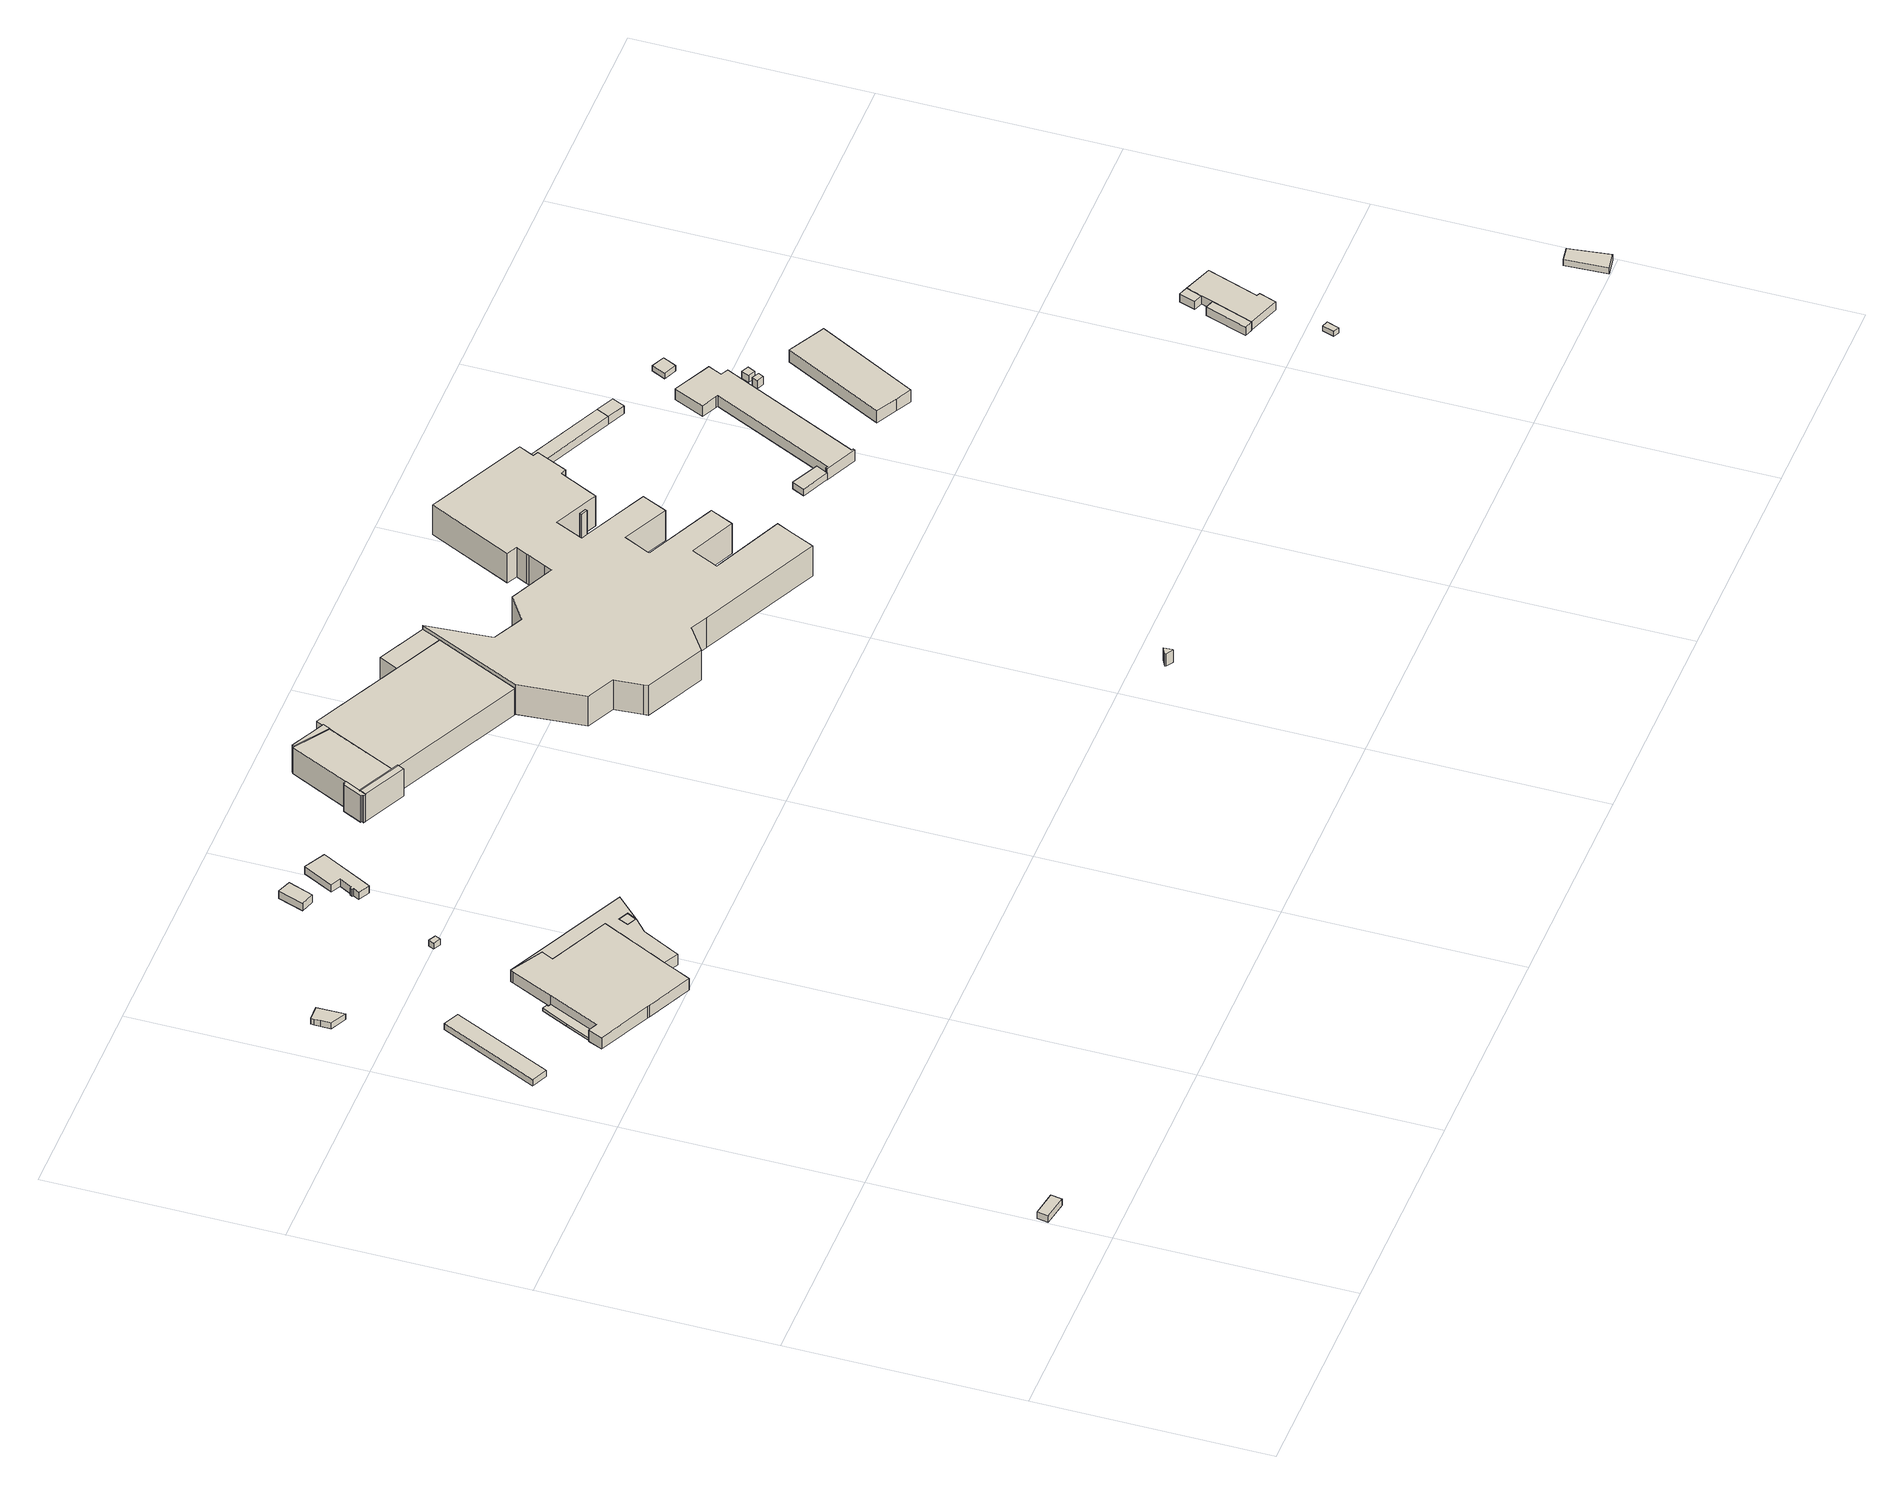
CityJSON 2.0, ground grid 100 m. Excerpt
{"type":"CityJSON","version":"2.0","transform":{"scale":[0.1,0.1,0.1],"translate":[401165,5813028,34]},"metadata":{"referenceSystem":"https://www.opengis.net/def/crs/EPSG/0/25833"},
"CityObjects":{
"building1":{"type":"Building","attributes":{"Gemeindeschluessel":"11000009","BezugspunktDach":"2200","function":"31001_2000","measuredHeight":3.13,"storeysAboveGround":1},"address":[{"country":"Germany","locality":"Berlin","thoroughfareNumber":"189 (6)","thoroughfareName":"An der Wuhlheide"}],"geometry":[{"type":"Solid","lod":"1","boundaries":[[[[0,1,2,3]],[[4,5,6,7]],[[4,7,3,2]],[[5,4,2,1]],[[6,5,1,0]],[[7,6,0,3]]]]}]},
"building2":{"type":"Building","attributes":{"Gemeindeschluessel":"11000009","BezugspunktDach":"2200","function":"31001_2000","measuredHeight":3.14,"storeysAboveGround":1},"address":[{"country":"Germany","locality":"Berlin","thoroughfareNumber":"195 (2)","thoroughfareName":"An der Wuhlheide"}],"geometry":[{"type":"Solid","lod":"1","boundaries":[[[[8,9,10,11]],[[12,13,14,15]],[[12,15,11,10]],[[13,12,10,9]],[[14,13,9,8]],[[15,14,8,11]]]]}]},
"building3":{"type":"Building","attributes":{"Gemeindeschluessel":"11000009","BezugspunktDach":"2200","function":"31001_2523","measuredHeight":2.85,"storeysAboveGround":1},"address":[{"country":"Germany","locality":"Berlin","thoroughfareNumber":"195 (4)","thoroughfareName":"An der Wuhlheide"}],"geometry":[{"type":"Solid","lod":"1","boundaries":[[[[16,17,18,19,20,21]],[[22,23,24,25,26,27]],[[22,27,21,20]],[[23,22,20,19]],[[24,23,19,18]],[[25,24,18,17]],[[26,25,17,16]],[[27,26,16,21]]]]}]},
"building4":{"type":"Building","attributes":{"Gemeindeschluessel":"11000009","BezugspunktDach":"2200","function":"51009_1610","measuredHeight":2.81,"storeysAboveGround":0},"address":[{"country":"Germany","locality":"Berlin"}],"geometry":[{"type":"Solid","lod":"1","boundaries":[[[[28,29,30,31,32,33,34,35]],[[36,37,38,39,40,41,42,43]],[[36,43,35,34]],[[37,36,34,33]],[[38,37,33,32]],[[39,38,32,31]],[[40,39,31,30]],[[41,40,30,29]],[[42,41,29,28]],[[43,42,28,35]]]]}]},
"building5":{"type":"Building","attributes":{"Gemeindeschluessel":"11000009","BezugspunktDach":"2200","function":"31001_9998","measuredHeight":5.81,"storeysAboveGround":1},"address":[{"country":"Germany","locality":"Berlin","thoroughfareNumber":"195","thoroughfareName":"An der Wuhlheide"}],"geometry":[{"type":"Solid","lod":"1","boundaries":[[[[44,45,46,47,48,49,50,51,52,53,54,55,56,57]],[[58,59,60,61,62,63,64,65,66,67,68,69,70,71]],[[58,71,57,56]],[[59,58,56,55]],[[60,59,55,54]],[[61,60,54,53]],[[62,61,53,52]],[[63,62,52,51]],[[64,63,51,50]],[[65,64,50,49]],[[66,65,49,48]],[[67,66,48,47]],[[68,67,47,46]],[[69,68,46,45]],[[70,69,45,44]],[[71,70,44,57]]]]}]},
"building6":{"type":"Building","attributes":{"Gemeindeschluessel":"11000009","BezugspunktDach":"2200","function":"51009_1610","measuredHeight":5.29,"storeysAboveGround":0},"address":[{"country":"Germany","locality":"Berlin"}],"geometry":[{"type":"Solid","lod":"1","boundaries":[[[[72,73,74,75,76,77,78,79,80],[81,82,83,78]],[[84,85,86,87,88,89,90,91,92],[93,94,95,85]],[[84,92,80,79]],[[85,84,79,78]],[[86,85,78,77]],[[87,86,77,76]],[[88,87,76,75]],[[89,88,75,74]],[[90,89,74,73]],[[91,90,73,72]],[[92,91,72,80]],[[93,85,78,83]],[[94,93,83,82]],[[95,94,82,81]],[[85,95,81,78]]]]}]},
"building7":{"type":"Building","attributes":{"Gemeindeschluessel":"11000009","BezugspunktDach":"2200","function":"31001_2000","measuredHeight":3,"storeysAboveGround":1},"address":[{"country":"Germany","locality":"Berlin","thoroughfareNumber":"2 (19)","thoroughfareName":"Straße zum FEZ"}],"geometry":[{"type":"Solid","lod":"1","boundaries":[[[[96,97,98,99]],[[100,101,102,103]],[[100,103,99,98]],[[101,100,98,97]],[[102,101,97,96]],[[103,102,96,99]]]]}]},
"building8":{"type":"Building","attributes":{"Gemeindeschluessel":"11000009","BezugspunktDach":"2200","function":"31001_9998","measuredHeight":5.07,"storeysAboveGround":1},"address":[{"country":"Germany","locality":"Berlin","thoroughfareNumber":"195 (1)","thoroughfareName":"An der Wuhlheide"}],"geometry":[{"type":"Solid","lod":"1","boundaries":[[[[104,105,106,107]],[[108,109,110,111]],[[108,111,107,106]],[[109,108,106,105]],[[110,109,105,104]],[[111,110,104,107]]]]}]},
"building9":{"type":"Building","attributes":{"Gemeindeschluessel":"11000009","BezugspunktDach":"2200","function":"31001_2520","measuredHeight":3.81,"storeysAboveGround":1},"address":[{"country":"Germany","locality":"Berlin","thoroughfareNumber":"2 (4)","thoroughfareName":"Straße zum FEZ"}],"geometry":[{"type":"Solid","lod":"1","boundaries":[[[[112,113,114,115]],[[116,117,118,119]],[[116,119,115,114]],[[117,116,114,113]],[[118,117,113,112]],[[119,118,112,115]]]]}]},
"building10":{"type":"Building","attributes":{"Gemeindeschluessel":"11000009","BezugspunktDach":"2200","function":"31001_2000","measuredHeight":3.67,"storeysAboveGround":1},"address":[{"country":"Germany","locality":"Berlin","thoroughfareNumber":"2 (3)","thoroughfareName":"Straße zum FEZ"}],"geometry":[{"type":"Solid","lod":"1","boundaries":[[[[120,121,122,123,124,125,126,127,128,129,130,131]],[[132,133,134,135,136,137,138,139,140,141,142,143]],[[132,143,131,130]],[[133,132,130,129]],[[134,133,129,128]],[[135,134,128,127]],[[136,135,127,126]],[[137,136,126,125]],[[138,137,125,124]],[[139,138,124,123]],[[140,139,123,122]],[[141,140,122,121]],[[142,141,121,120]],[[143,142,120,131]]]]}]},
"building11":{"type":"Building","attributes":{"Gemeindeschluessel":"11000009","function":"31001_3221"},"address":[{"country":"Germany","locality":"Berlin","thoroughfareNumber":"2 (1)","thoroughfareName":"Straße zum FEZ"}],"children":["building11-1","building11-2","building11-3","building11-4","building11-5","building11-6"]},
"building11-1":{"type":"BuildingPart","attributes":{"BezugspunktDach":"2200","measuredHeight":13.16,"storeysAboveGround":1},"parents":["building11"],"geometry":[{"type":"MultiSurface","lod":"1","boundaries":[[[144,145,146,147,148,149,150,151,152,153,154]],[[155,156,157,158,159,160,161,162,163,164,165]],[[156,155,153,152]],[[157,156,152,151]],[[158,157,151,150]],[[160,159,149,148]],[[161,160,148,147]],[[162,161,147,146]],[[163,162,146,145]],[[165,154,166,167]],[[155,167,168,166,153]],[[159,158,150,149]],[[164,163,145,144]],[[165,164,144,154]]]}]},
"building11-2":{"type":"BuildingPart","attributes":{"BezugspunktDach":"2200","measuredHeight":13.21,"storeysAboveGround":1},"parents":["building11"],"geometry":[{"type":"MultiSurface","lod":"1","boundaries":[[[169,170,171,172]],[[173,174,160,158]],[[173,158,172,171]],[[174,173,171,170]],[[160,174,170,169]],[[150,149,148,175,169,172]],[[176,158,159,149,150]],[[159,160,175,148,149]]]}]},
"building11-3":{"type":"BuildingPart","attributes":{"BezugspunktDach":"2200","measuredHeight":14.26,"storeysAboveGround":1},"parents":["building11"],"geometry":[{"type":"MultiSurface","lod":"1","boundaries":[[[177,178,179,180,181,182]],[[183,184,163,185,186,187]],[[188,189,182,181]],[[190,188,183,181,180]],[[145,144,164,191,184,165,164,144,154,192,193,180,179]],[[185,163,179,178]],[[186,185,178,177]],[[187,186,177,182]],[[183,187,189,188]],[[184,183,188,190]],[[163,191,164,144,145]],[[144,164,165,154]],[[193,192,154,165,184]]]}]},
"building11-4":{"type":"BuildingPart","attributes":{"BezugspunktDach":"2200","measuredHeight":13.33,"storeysAboveGround":1},"parents":["building11"],"geometry":[{"type":"MultiSurface","lod":"1","boundaries":[[[192,194,195,196,197,193]],[[198,199,200,167,165,184]],[[199,198,197,196]],[[200,199,196,195]],[[165,154,166,194,192]],[[184,193,197,198]],[[167,200,195,194,201]],[[167,166,154,165]],[[184,202,165,154,192,193,203]]]}]},
"building11-5":{"type":"BuildingPart","attributes":{"BezugspunktDach":"2200","measuredHeight":13.69,"storeysAboveGround":1},"parents":["building11"],"geometry":[{"type":"MultiSurface","lod":"1","boundaries":[[[204,205,189,206,207,208,209,210]],[[211,212,213,198,187,214,215,216]],[[211,216,210,209]],[[212,211,209,208]],[[213,212,208,207]],[[198,213,207,206]],[[184,193,197,206,190,184,217]],[[214,187,189,205]],[[215,214,205,204]],[[216,215,204,210]],[[183,188,189,187,218]],[[217,184,190,188,183]],[[198,197,193,184]]]}]},
"building11-6":{"type":"BuildingPart","attributes":{"BezugspunktDach":"2200","measuredHeight":13.73,"storeysAboveGround":1},"parents":["building11"],"geometry":[{"type":"MultiSurface","lod":"1","boundaries":[[[219,220,221,222,223,224]],[[225,226,227,155,167,200]],[[225,200,224,223]],[[226,225,223,222]],[[227,226,222,221]],[[155,227,221,220]],[[228,166,153,220,219]],[[229,195,194,219,224]],[[167,155,153,166,228]],[[200,167,194,195,229]]]}]},
"building12":{"type":"Building","attributes":{"Gemeindeschluessel":"11000009","BezugspunktDach":"2200","function":"31001_3210","measuredHeight":6.1,"storeysAboveGround":1},"address":[{"country":"Germany","locality":"Berlin","thoroughfareNumber":"197 (18)","thoroughfareName":"An der Wuhlheide"}],"geometry":[{"type":"Solid","lod":"1","boundaries":[[[[230,231,232,233,234]],[[235,236,237,238,239]],[[235,239,234,233]],[[236,235,233,232]],[[237,236,232,231]],[[238,237,231,230]],[[239,238,230,234]]]]}]},
"building13":{"type":"Building","attributes":{"name":"Freizeitund Erholungszentrum (FEZ)","Gemeindeschluessel":"11000009","BezugspunktDach":"2200","function":"31001_3036","measuredHeight":15.06,"storeysAboveGround":1},"address":[{"country":"Germany","locality":"Berlin","thoroughfareNumber":"2","thoroughfareName":"Straße zum FEZ"}],"geometry":[{"type":"Solid","lod":"1","boundaries":[[[[240,241,242,243,244,245,246,247,248,249,250,251,252,253,254,255,256,257,258,259,260,261,262,263,264,265,266,267,268,269,270,271,272,273,274,275,276,277,278,279,280,281,282,283,284,285]],[[286,287,288,289,290,291,292,293,294,295,296,297,298,299,300,301,302,303,304,305,306,307,308,309,310,311,312,313,314,315,316,317,318,319,320,321,322,323,324,325,326,327,328,329,330,331]],[[286,331,285,284]],[[287,286,284,283]],[[288,287,283,282]],[[289,288,282,281]],[[290,289,281,280]],[[291,290,280,279]],[[292,291,279,278]],[[293,292,278,277]],[[294,293,277,276]],[[295,294,276,275]],[[296,295,275,274]],[[297,296,274,273]],[[298,297,273,272]],[[299,298,272,271]],[[300,299,271,270]],[[301,300,270,269]],[[302,301,269,268]],[[303,302,268,267]],[[304,303,267,266]],[[305,304,266,265]],[[306,305,265,264]],[[307,306,264,263]],[[308,307,263,262]],[[309,308,262,261]],[[310,309,261,260]],[[311,310,260,259]],[[312,311,259,258]],[[313,312,258,257]],[[314,313,257,256]],[[315,314,256,255]],[[316,315,255,254]],[[317,316,254,253]],[[318,317,253,252]],[[319,318,252,251]],[[320,319,251,250]],[[321,320,250,249]],[[322,321,249,248]],[[323,322,248,247]],[[324,323,247,246]],[[325,324,246,245]],[[326,325,245,244]],[[327,326,244,243]],[[328,327,243,242]],[[329,328,242,241]],[[330,329,241,240]],[[331,330,240,285]]]]}]},
"building14":{"type":"Building","attributes":{"Gemeindeschluessel":"11000009","BezugspunktDach":"2200","function":"51009_1610","measuredHeight":11.82,"storeysAboveGround":0},"address":[{"country":"Germany","locality":"Berlin"}],"geometry":[{"type":"Solid","lod":"1","boundaries":[[[[332,333,334,335]],[[336,337,338,339]],[[336,339,335,334]],[[337,336,334,333]],[[338,337,333,332]],[[339,338,332,335]]]]}]},
"building15":{"type":"Building","attributes":{"Gemeindeschluessel":"11000009","BezugspunktDach":"2200","function":"51009_1610","measuredHeight":11.72,"storeysAboveGround":0},"address":[{"country":"Germany","locality":"Berlin"}],"geometry":[{"type":"Solid","lod":"1","boundaries":[[[[340,341,342,343]],[[344,345,346,347]],[[344,347,343,342]],[[345,344,342,341]],[[346,345,341,340]],[[347,346,340,343]]]]}]},
"building16":{"type":"Building","attributes":{"Gemeindeschluessel":"11000009","BezugspunktDach":"2200","function":"51009_1610","measuredHeight":26.68,"storeysAboveGround":0},"address":[{"country":"Germany","locality":"Berlin"}],"geometry":[{"type":"Solid","lod":"1","boundaries":[[[[348,349,350,351]],[[352,353,354,355]],[[352,355,351,350]],[[353,352,350,349]],[[354,353,349,348]],[[355,354,348,351]]]]}]},
"building17":{"type":"Building","attributes":{"Gemeindeschluessel":"11000009","BezugspunktDach":"2200","function":"31001_2000","measuredHeight":3.37,"storeysAboveGround":1},"address":[{"country":"Germany","locality":"Berlin","thoroughfareNumber":"2 (12)","thoroughfareName":"Straße zum FEZ"}],"geometry":[{"type":"Solid","lod":"1","boundaries":[[[[356,357,358,359,360]],[[361,362,363,364,365]],[[361,365,360,359]],[[362,361,359,358]],[[363,362,358,357]],[[364,363,357,356]],[[365,364,356,360]]]]}]},
"building18":{"type":"Building","attributes":{"Gemeindeschluessel":"11000009","BezugspunktDach":"2200","function":"31001_2000","measuredHeight":4.09,"storeysAboveGround":1},"address":[{"country":"Germany","locality":"Berlin","thoroughfareNumber":"2 (10)","thoroughfareName":"Straße zum FEZ"}],"geometry":[{"type":"Solid","lod":"1","boundaries":[[[[366,367,368,369]],[[370,371,372,373]],[[370,373,369,368]],[[371,370,368,367]],[[372,371,367,366]],[[373,372,366,369]]]]}]},
"building19":{"type":"Building","attributes":{"Gemeindeschluessel":"11000009","BezugspunktDach":"2200","function":"31001_2000","measuredHeight":5.49,"storeysAboveGround":1},"address":[{"country":"Germany","locality":"Berlin","thoroughfareNumber":"2 (13)","thoroughfareName":"Straße zum FEZ"}],"geometry":[{"type":"Solid","lod":"1","boundaries":[[[[374,375,376,377,378,379,380,381,382,383,384,385,386]],[[387,388,389,390,391,392,393,394,395,396,397,398,399]],[[387,399,386,385]],[[388,387,385,384]],[[389,388,384,383]],[[390,389,383,382]],[[391,390,382,381]],[[392,391,381,380]],[[393,392,380,379]],[[394,393,379,378]],[[395,394,378,377]],[[396,395,377,376]],[[397,396,376,375]],[[398,397,375,374]],[[399,398,374,386]]]]}]},
"building20":{"type":"Building","attributes":{"Gemeindeschluessel":"11000009","BezugspunktDach":"2200","function":"51009_1610","measuredHeight":4.01,"storeysAboveGround":0},"address":[{"country":"Germany","locality":"Berlin"}],"geometry":[{"type":"Solid","lod":"1","boundaries":[[[[400,401,367,366]],[[371,402,403,372]],[[371,372,366,367]],[[402,371,367,401]],[[403,402,401,400]],[[372,403,400,366]]]]}]},
"building21":{"type":"Building","attributes":{"Gemeindeschluessel":"11000009","BezugspunktDach":"2200","function":"31001_2000","measuredHeight":4.02,"storeysAboveGround":1},"address":[{"country":"Germany","locality":"Berlin","thoroughfareNumber":"197 (15)","thoroughfareName":"An der Wuhlheide"}],"geometry":[{"type":"Solid","lod":"1","boundaries":[[[[404,405,406,407]],[[408,409,410,411]],[[408,411,407,406]],[[409,408,406,405]],[[410,409,405,404]],[[411,410,404,407]]]]}]},
"building22":{"type":"Building","attributes":{"Gemeindeschluessel":"11000009","BezugspunktDach":"2200","function":"31001_2000","measuredHeight":3.56,"storeysAboveGround":1},"address":[{"country":"Germany","locality":"Berlin","thoroughfareNumber":"2 (14)","thoroughfareName":"Straße zum FEZ"}],"geometry":[{"type":"Solid","lod":"1","boundaries":[[[[412,413,414,415]],[[416,417,418,419]],[[416,419,415,414]],[[417,416,414,413]],[[418,417,413,412]],[[419,418,412,415]]]]}]},
"building23":{"type":"Building","attributes":{"Gemeindeschluessel":"11000009","BezugspunktDach":"2200","function":"31001_2000","measuredHeight":5.96,"storeysAboveGround":1},"address":[{"country":"Germany","locality":"Berlin","thoroughfareNumber":"2 (16)","thoroughfareName":"Straße zum FEZ"}],"geometry":[{"type":"Solid","lod":"1","boundaries":[[[[420,421,422,423,424]],[[425,426,427,428,429]],[[425,429,424,423]],[[426,425,423,422]],[[427,426,422,421]],[[428,427,421,420]],[[429,428,420,424]]]]}]},
"building24":{"type":"Building","attributes":{"Gemeindeschluessel":"11000009","BezugspunktDach":"2200","function":"31001_2000","measuredHeight":2.73,"storeysAboveGround":1},"address":[{"country":"Germany","locality":"Berlin","thoroughfareNumber":"2 (11)","thoroughfareName":"Straße zum FEZ"}],"geometry":[{"type":"Solid","lod":"1","boundaries":[[[[430,431,432,433]],[[434,435,436,437]],[[434,437,433,432]],[[435,434,432,431]],[[436,435,431,430]],[[437,436,430,433]]]]}]},
"building25":{"type":"Building","attributes":{"Gemeindeschluessel":"11000009","BezugspunktDach":"2200","function":"31001_2580","measuredHeight":2.56,"storeysAboveGround":1},"address":[{"country":"Germany","locality":"Berlin","thoroughfareNumber":"197 (16)","thoroughfareName":"An der Wuhlheide"}],"geometry":[{"type":"Solid","lod":"1","boundaries":[[[[438,439,440,441]],[[442,443,444,445]],[[442,445,441,440]],[[443,442,440,439]],[[444,443,439,438]],[[445,444,438,441]]]]}]},
"building26":{"type":"Building","attributes":{"Gemeindeschluessel":"11000009","BezugspunktDach":"2200","function":"51009_1610","measuredHeight":4.18,"storeysAboveGround":0},"address":[{"country":"Germany","locality":"Berlin"}],"geometry":[{"type":"Solid","lod":"1","boundaries":[[[[446,447,448,449]],[[450,451,452,453]],[[450,453,449,448]],[[451,450,448,447]],[[452,451,447,446]],[[453,452,446,449]]]]}]},
"building27":{"type":"Building","attributes":{"Gemeindeschluessel":"11000009","BezugspunktDach":"2200","function":"31001_2420","measuredHeight":4.16,"storeysAboveGround":1},"address":[{"country":"Germany","locality":"Berlin","thoroughfareNumber":"197 (17)","thoroughfareName":"An der Wuhlheide"}],"geometry":[{"type":"Solid","lod":"1","boundaries":[[[[454,455,456,457,458,459,447,446]],[[460,461,462,463,464,465,466,467]],[[460,467,446,447]],[[461,460,447,459]],[[462,461,459,458]],[[463,462,458,457]],[[464,463,457,456]],[[465,464,456,455]],[[466,465,455,454]],[[467,466,454,446]]]]}]},
"building28":{"type":"Building","attributes":{"Gemeindeschluessel":"11000009","BezugspunktDach":"2200","function":"51009_1610","measuredHeight":4.15,"storeysAboveGround":0},"address":[{"country":"Germany","locality":"Berlin"}],"geometry":[{"type":"Solid","lod":"1","boundaries":[[[[459,458,468,469]],[[470,462,461,471]],[[470,471,469,468]],[[462,470,468,458]],[[461,462,458,459]],[[471,461,459,469]]]]}]},
"building29":{"type":"Building","attributes":{"Gemeindeschluessel":"11000009","BezugspunktDach":"2200","function":"31001_2000","measuredHeight":3,"storeysAboveGround":1},"address":[{"country":"Germany","locality":"Berlin","thoroughfareNumber":"241 (5)","thoroughfareName":"An der Wuhlheide"}],"geometry":[{"type":"Solid","lod":"1","boundaries":[[[[472,473,474,475]],[[476,477,478,479]],[[476,479,475,474]],[[477,476,474,473]],[[478,477,473,472]],[[479,478,472,475]]]]}]}
},
"vertices":[
[117,245,42],[125,293,42],[15,311,42],[6,263,42],[15,311,10],[125,293,10],[117,245,10],[6,263,10],
[185,2350,45],[385,2776,45],[318,2808,45],[116,2383,45],[318,2808,14],[385,2776,14],[185,2350,14],[116,2383,14],
[181,3286,45],[181,3261,45],[181,3218,45],[249,3183,45],[247,3302,45],[181,3301,45],[247,3302,16],[249,3183,16],[181,3218,16],[181,3261,16],[181,3286,16],[181,3301,16],
[471,2244,27],[522,2354,27],[573,2464,27],[561,2470,27],[564,2478,27],[543,2487,27],[487,2370,27],[435,2261,27],[487,2370,13],[543,2487,13],[564,2478,13],[561,2470,13],[573,2464,13],[522,2354,13],[471,2244,13],[435,2261,13],
[632,2093,72],[641,2089,72],[837,1996,72],[894,2113,72],[1036,2403,72],[777,2526,72],[802,2577,72],[664,2657,72],[658,2645,72],[573,2464,72],[471,2244,72],[435,2261,72],[432,2263,72],[404,2202,72],[432,2263,14],[435,2261,14],[471,2244,14],[573,2464,14],[658,2645,14],[664,2657,14],[802,2577,14],[777,2526,14],[1036,2403,14],[894,2113,14],[837,1996,14],[641,2089,14],[632,2093,14],[404,2202,14],
[802,2577,73],[777,2526,73],[1036,2403,73],[894,2113,73],[955,2082,73],[1040,2247,73],[1099,2299,73],[1198,2399,73],[664,2657,73],[1057,2318,73],[1078,2363,73],[1121,2341,73],[1198,2399,20],[1099,2299,20],[1040,2247,20],[955,2082,20],[894,2113,20],[1036,2403,20],[777,2526,20],[802,2577,20],[664,2657,20],[1121,2341,20],[1078,2363,20],[1057,2318,20],
[778,2981,44],[789,3004,44],[758,3020,44],[747,2997,44],[758,3020,14],[789,3004,14],[778,2981,14],[747,2997,14],
[1099,2299,71],[1121,2341,71],[1078,2363,71],[1057,2318,71],[1078,2363,21],[1121,2341,21],[1099,2299,21],[1057,2318,21],
[846,3520,60],[885,3627,60],[827,3650,60],[788,3540,60],[827,3650,22],[885,3627,22],[846,3520,22],[788,3540,22],
[966,3332,60],[976,3351,60],[989,3375,60],[1083,3552,60],[993,3601,60],[925,3471,60],[967,3449,60],[937,3394,60],[932,3397,60],[926,3386,60],[931,3383,60],[917,3358,60],[931,3383,23],[926,3386,23],[932,3397,23],[937,3394,23],[967,3449,23],[925,3471,23],[993,3601,23],[1083,3552,23],[989,3375,23],[976,3351,23],[966,3332,23],[917,3358,23],
[1551,3433,138],[1573,3422,138],[2142,3144,138],[2145,3143,138],[2319,3507,138],[2315,3509,138],[2109,3610,138],[1725,3799,138],[1721,3801,138],[1706,3768,138],[1548,3435,138],[1706,3768,7],[1721,3801,7],[1725,3799,7],[2109,3610,7],[2315,3509,7],[2319,3507,7],[2145,3143,7],[2142,3144,7],[1573,3422,7],[1551,3433,7],[1548,3435,7],[1692,3738,138],[1692,3738,7],[1692,3738,130],
[2319,3507,139],[2357,3588,139],[2148,3690,139],[2109,3610,139],[2148,3690,7],[2357,3588,7],[2319,3507,116],[2109,3610,44],
[1559,3394,145],[1566,3408,145],[1573,3422,145],[1389,3513,145],[1381,3498,145],[1374,3484,145],[1381,3498,7],[1389,3513,7],[1566,3408,7],[1559,3394,7],[1374,3484,7],[1381,3498,144],[1374,3484,144],[1389,3513,144],[1554,3432,7],[1548,3435,140],[1389,3513,140],
[1692,3738,140],[1551,3834,140],[1546,3837,140],[1421,3580,140],[1421,3580,7],[1546,3837,7],[1551,3834,7],[1692,3738,41],[1487,3465,7],[1389,3513,121],
[1367,3497,144],[1363,3489,144],[1421,3580,144],[1410,3585,144],[1407,3580,144],[1402,3582,144],[1362,3500,144],[1402,3582,7],[1407,3580,7],[1410,3585,7],[1363,3489,7],[1367,3497,7],[1362,3500,7],[1388,3511,7],[1378,3491,7],
[1692,3738,144],[1706,3768,144],[1680,3780,144],[1630,3805,144],[1555,3842,144],[1551,3834,144],[1555,3842,7],[1630,3805,7],[1680,3780,7],[1692,3738,20],[1551,3834,51],
[3207,876,73],[3237,857,73],[3241,863,73],[3238,898,73],[3206,881,73],[3238,898,12],[3241,863,12],[3237,857,12],[3207,876,12],[3206,881,12],
[2169,2857,159],[2291,2796,159],[2302,2677,159],[2304,2658,159],[2562,2533,159],[2672,2611,159],[2747,2574,159],[3272,2324,159],[3318,2422,159],[3352,2494,159],[3073,2621,159],[3043,2635,159],[3048,2644,159],[3098,2750,159],[3296,2659,159],[3343,2758,159],[3063,2890,159],[3033,2904,159],[3037,2913,159],[3088,3020,159],[3286,2924,159],[3336,3031,159],[3059,3164,159],[3031,3176,159],[3035,3185,159],[3086,3295,159],[3280,3205,159],[3362,3372,159],[3386,3362,159],[3448,3495,159],[3425,3506,159],[3457,3571,159],[3187,3702,159],[3152,3718,159],[3030,3778,159],[2857,3417,159],[2901,3394,159],[2877,3346,159],[2872,3334,159],[2837,3259,159],[2821,3225,159],[2621,3318,159],[2510,3241,159],[2378,3307,159],[2357,3588,159],[2145,3143,159],[2357,3588,8],[2378,3307,8],[2510,3241,8],[2621,3318,8],[2821,3225,8],[2837,3259,8],[2872,3334,8],[2877,3346,8],[2901,3394,8],[2857,3417,8],[3030,3778,8],[3152,3718,8],[3187,3702,8],[3457,3571,8],[3425,3506,8],[3448,3495,8],[3386,3362,8],[3362,3372,8],[3280,3205,8],[3086,3295,8],[3035,3185,8],[3031,3176,8],[3059,3164,8],[3336,3031,8],[3286,2924,8],[3088,3020,8],[3037,2913,8],[3033,2904,8],[3063,2890,8],[3343,2758,8],[3296,2659,8],[3098,2750,8],[3048,2644,8],[3043,2635,8],[3073,2621,8],[3352,2494,8],[3318,2422,8],[3272,2324,8],[2747,2574,8],[2672,2611,8],[2562,2533,8],[2304,2658,8],[2302,2677,8],[2291,2796,8],[2169,2857,8],[2145,3143,8],
[3073,2621,130],[3078,2630,130],[3048,2644,130],[3043,2635,130],[3048,2644,12],[3078,2630,12],[3073,2621,12],[3043,2635,12],
[3063,2890,130],[3067,2898,130],[3037,2913,130],[3033,2904,130],[3037,2913,13],[3067,2898,13],[3063,2890,13],[3033,2904,13],
[3059,3164,280],[3063,3172,280],[3035,3185,280],[3031,3176,280],[3035,3185,13],[3063,3172,13],[3059,3164,13],[3031,3176,13],
[3814,2450,47],[3818,2458,47],[3839,2501,47],[3721,2558,47],[3695,2505,47],[3721,2558,13],[3839,2501,13],[3818,2458,13],[3814,2450,13],[3695,2505,13],
[3848,3347,52],[3874,3401,52],[3508,3573,52],[3482,3518,52],[3508,3573,12],[3874,3401,12],[3848,3347,12],[3482,3518,12],
[3951,2386,67],[3955,2394,67],[3947,2398,67],[4235,2996,67],[4203,3012,67],[4230,3070,67],[4067,3151,67],[4007,3020,67],[4074,2988,67],[4082,2984,67],[3828,2453,67],[3818,2458,67],[3814,2450,67],[3818,2458,12],[3828,2453,12],[4082,2984,12],[4074,2988,12],[4007,3020,12],[4067,3151,12],[4230,3070,12],[4203,3012,12],[4235,2996,12],[3947,2398,12],[3955,2394,12],[3951,2386,12],[3814,2450,12],
[3927,3310,52],[3952,3363,52],[3952,3363,12],[3927,3310,12],
[4257,2859,54],[4269,2883,54],[4237,2898,54],[4225,2874,54],[4237,2898,14],[4269,2883,14],[4257,2859,14],[4225,2874,14],
[4277,2901,52],[4292,2933,52],[4261,2948,52],[4247,2916,52],[4261,2948,16],[4292,2933,16],[4277,2901,16],[4247,2916,16],
[4279,2329,72],[4345,2294,72],[4575,2724,72],[4415,2809,72],[4187,2378,72],[4415,2809,12],[4575,2724,12],[4345,2294,12],[4279,2329,12],[4187,2378,12],
[4225,3203,39],[4253,3261,39],[4197,3287,39],[4168,3228,39],[4197,3287,12],[4253,3261,12],[4225,3203,12],[4168,3228,12],
[5247,873,41],[5265,925,41],[5238,935,41],[5220,883,41],[5238,935,16],[5265,925,16],[5247,873,16],[5220,883,16],
[5151,1192,60],[5215,1371,60],[5177,1384,60],[5114,1204,60],[5177,1384,18],[5215,1371,18],[5151,1192,18],[5114,1204,18],
[5291,1142,60],[5318,1216,60],[5303,1222,60],[5382,1444,60],[5258,1490,60],[5233,1422,60],[5215,1371,19],[5233,1422,19],[5258,1490,19],[5382,1444,19],[5303,1222,19],[5318,1216,19],[5291,1142,19],[5151,1192,19],
[5218,1505,60],[5195,1436,60],[5218,1505,19],[5195,1436,19],
[5906,4,44],[5984,16,44],[5960,196,44],[5896,187,44],[5960,196,14],[5984,16,14],[5906,4,14],[5896,187,14]
]}
